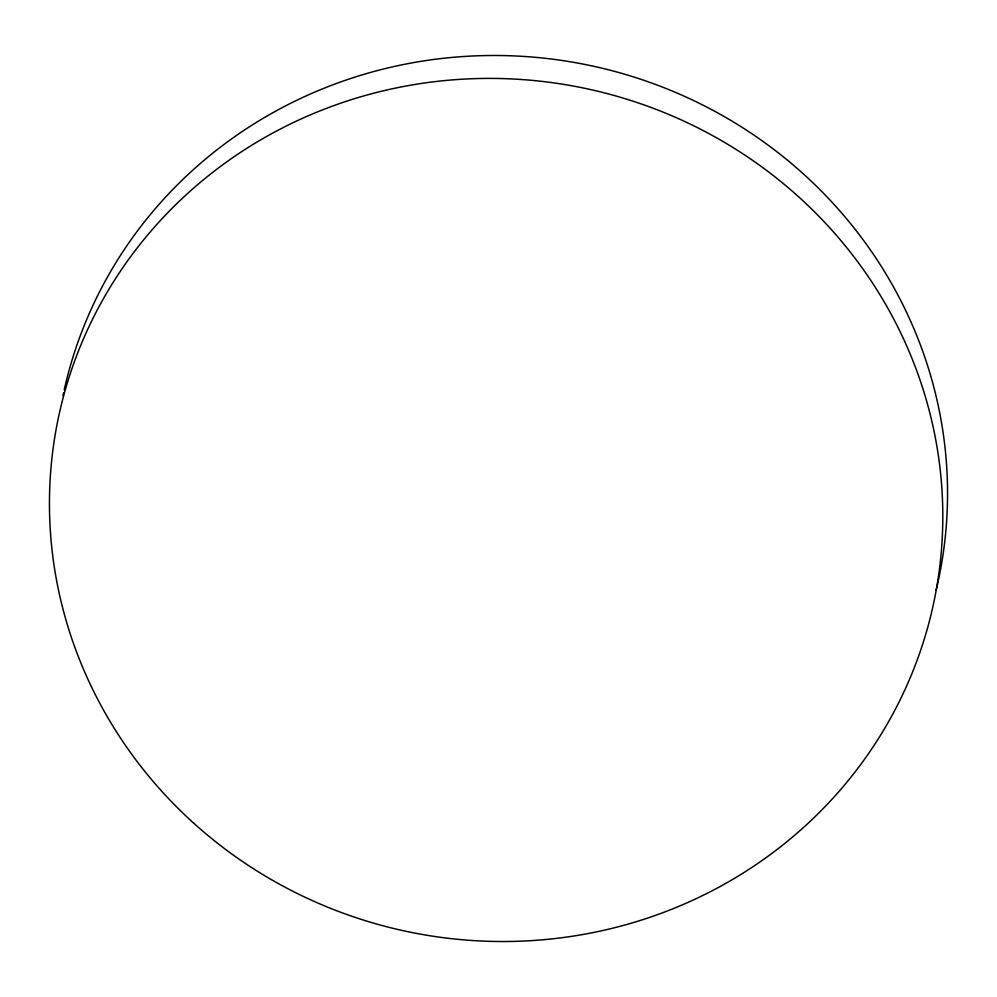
<?xml version="1.0" encoding="UTF-8"?>
<svg xmlns="http://www.w3.org/2000/svg" width="997" height="997" viewBox="0 0 997 997"><rect width="100%" height="100%" fill="white"/><g stroke="black" fill="none" stroke-linecap="round" stroke-linejoin="round"><path stroke-width="1.5" d="M64.244 389.765A447.341 430.866 11.7 0 1 598.163 67.297A447.341 430.866 11.7 0 1 936.121 590.286M62.948 395.759A447.341 430.866 11.7 0 1 63.584 392.756M193.892 823.335A447.341 430.866 11.7 0 0 932.083 610.214A447.341 430.866 11.7 0 0 362.41 96.31A447.341 430.866 11.7 0 0 193.892 823.335"/></g></svg>
